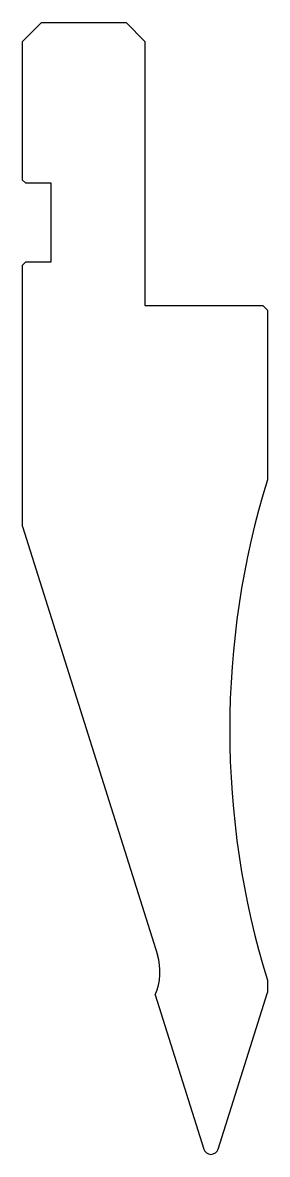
# Model space of a CAD drawing. Header units: metres. Extents: x 34 to 60, y -69 to 51.
import ezdxf

# ---------------------------------------------------------------- set-up
doc = ezdxf.new("R2010")
doc.units = ezdxf.units.M

msp = doc.modelspace()

# ---------------------------------------------------------------- linework, layer by layer
for p, q in [((36.006502, 50.516382), (34.006502, 48.516382)), ((36.006502, 50.516382), (45.006502, 50.516382)), ((47.006502, 48.516382), (45.006502, 50.516382)), ((34.006502, 33.816382), (34.006502, 48.516382)), ((47.006502, 48.516382), (47.006502, 20.516382)), ((34.006502, 33.816382), (34.306502, 33.516382)), ((34.306502, 33.516382), (37.006502, 33.516382)), ((37.006502, 33.516382), (37.006502, 25.116382)), ((34.306502, 25.116382), (34.006502, 24.816382)), ((34.006502, -2.923866), (34.006502, 24.816382)), ((37.006502, 25.116382), (34.306502, 25.116382)), ((47.006502, 20.516382), (59.506502, 20.516382)), ((60.006502, 20.016382), (59.506502, 20.516382)), ((60.006502, 20.016382), (60.006502, 2.04938)), ((34.006502, -2.923866), (48.3206, -48.322383)), ((60.006502, -51.016617), (60.006502, -52.314457)), ((48.083414, -52.558389), (53.243529, -68.924183)), ((54.769476, -68.924183), (60.006502, -52.314457))]:
    msp.add_line(p, q)
for centre, radius, start, end in [((146.006502, -24.483618), 90, 162.85379, 197.14621), ((42.598298, -50.126618), 6, 336.090378, 17.5), ((54.006502, -68.683618), 0.8, 197.5, 342.5)]:
    msp.add_arc(centre, radius, start, end)

doc.saveas('drawing.dxf')
